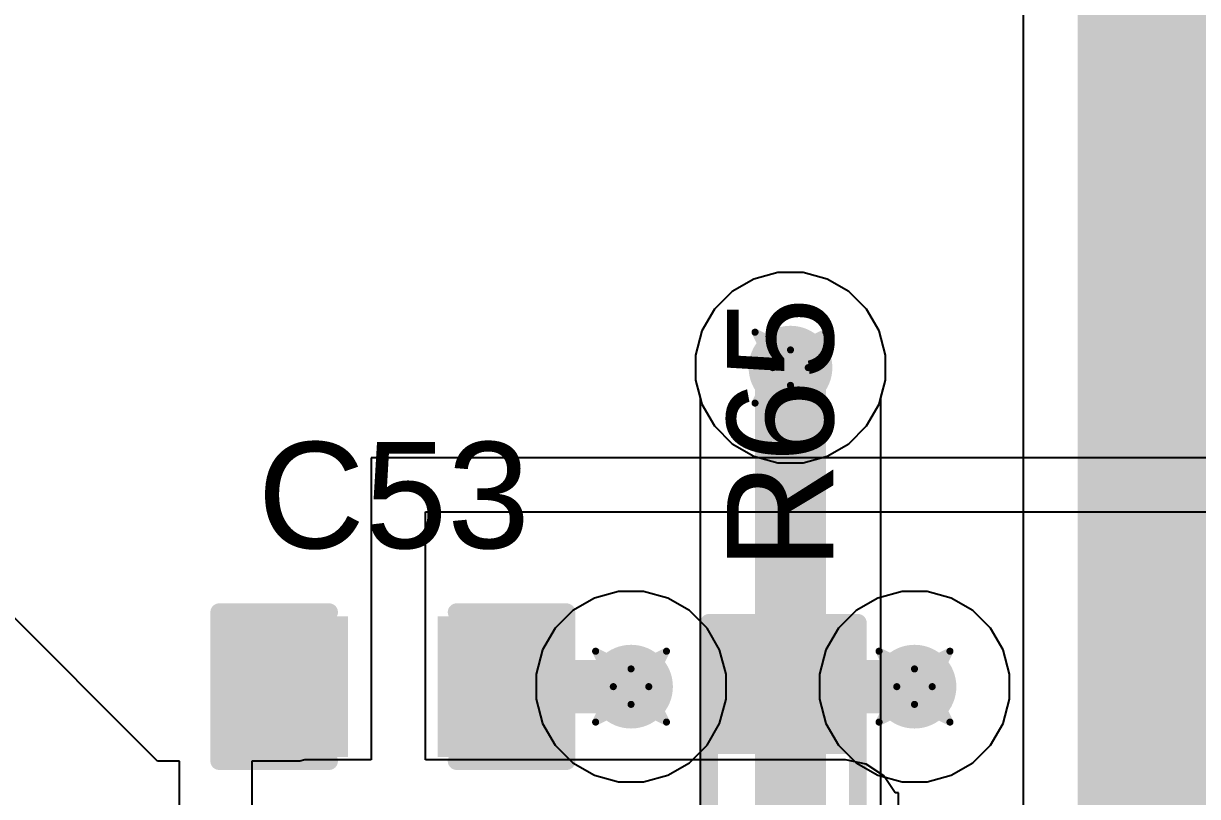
# Model space of a CAD drawing. Header units: inches. Extents: x -36 to 349, y -11 to 240.
# Drawn here: x 114.04 to 122.46, y -2.51 to 3.02 of the extents above; entities that cross this region are included whole.
import ezdxf

# ---------------------------------------------------------------- set-up
doc = ezdxf.new("R2010")
doc.units = ezdxf.units.IN
for name, color, linetype in [('Bottom Layer', 5, 'Continuous'), ('Drill Drawing', 1, 'Continuous'), ('Layer 1', 16, 'Continuous'), ('Layer 2', 76, 'Continuous'), ('Top Layer', 1, 'Continuous'), ('Top Overlay', 2, 'Continuous'), ('Top Paste', 8, 'Continuous'), ('Top Solder', 216, 'Continuous'), ('Via Holes', 16, 'Continuous')]:
    doc.layers.add(name, color=color, linetype=linetype)
doc.styles.add('Arial', font='', dxfattribs={"height": 0.2})
doc.styles.get('Arial').set_extended_font_data('Arial')

# ---------------------------------------------------------------- blocks, each defined once
blk = doc.blocks.new('C___0603_134')
at = {"layer": 'Top Layer'}
for points in [[(-0.3809898399999999, 0.4445), (-0.3809898400000001, -0.4445), (-1.14298984, -0.4445), (-1.14298984, 0.4445)], [(1.14301016, 0.4445), (1.14301016, -0.4445), (0.3810101599999999, -0.4445), (0.38101016, 0.4445)]]:
    blk.add_hatch(color=1, dxfattribs=at).paths.add_polyline_path(points)
at = {"layer": 'Top Paste'}
for points in [[(-0.3809898399999999, 0.4445), (-0.3809898400000001, -0.4445), (-1.14298984, -0.4445), (-1.14298984, 0.4445)], [(1.14301016, 0.4445), (1.14301016, -0.4445), (0.3810101599999999, -0.4445), (0.38101016, 0.4445)]]:
    blk.add_hatch(color=8, dxfattribs=at).paths.add_polyline_path(points)
at = {"layer": 'Top Solder'}
for points in [[(-0.3209899599999999, 0.5044998799999999), (-0.3209899600000001, -0.50449988), (-1.20298972, -0.5044998799999999), (-1.20298972, 0.50449988)], [(1.20301004, 0.5044998799999999), (1.20301004, -0.50449988), (0.3210102799999999, -0.5044998799999999), (0.32101028, 0.50449988)]]:
    blk.add_hatch(color=216, dxfattribs=at).paths.add_polyline_path(points)
at = {"layer": 'Top Overlay'}
for points in [[(-1.24458984, -0.5334, 0.127, 0.127, 0), (-1.24458984, 0.5334, 0.127, 0.127, 0)], [(-1.24458984, 0.5334, 0.127, 0.127, 0), (-0.45718984, 0.5334, 0.127, 0.127, 0)], [(0.45721016, 0.5334, 0.127, 0.127, 0), (1.24461016, 0.5334, 0.127, 0.127, 0)], [(1.24461016, -0.5334, 0.127, 0.127, 0), (1.24461016, 0.5334, 0.127, 0.127, 0)], [(-1.24458984, -0.5334, 0.127, 0.127, 0), (-0.45718984, -0.5334, 0.127, 0.127, 0)], [(0.45721016, -0.5334, 0.127, 0.127, 0), (1.24461016, -0.5334, 0.127, 0.127, 0)]]:
    blk.add_lwpolyline(points, format="xyseb", dxfattribs=at)
for points in [[(-1.27633984, 0.5334, 0.0635, 0.0635, 1), (-1.21283984, 0.5334, 0.0635, 0.0635, 1)], [(-1.27633984, 0.5334, 0.0635, 0.0635, 1), (-1.21283984, 0.5334, 0.0635, 0.0635, 1)], [(-0.48893984, 0.5334, 0.0635, 0.0635, 1), (-0.42543984, 0.5334, 0.0635, 0.0635, 1)], [(0.4254601599999999, 0.5334, 0.0635, 0.0635, 1), (0.48896016, 0.5334, 0.0635, 0.0635, 1)], [(1.21286016, 0.5334, 0.0635, 0.0635, 1), (1.27636016, 0.5334, 0.0635, 0.0635, 1)], [(1.21286016, 0.5334, 0.0635, 0.0635, 1), (1.27636016, 0.5334, 0.0635, 0.0635, 1)], [(-1.27633984, -0.5334, 0.0635, 0.0635, 1), (-1.21283984, -0.5334, 0.0635, 0.0635, 1)], [(-1.27633984, -0.5334, 0.0635, 0.0635, 1), (-1.21283984, -0.5334, 0.0635, 0.0635, 1)], [(-0.48893984, -0.5334, 0.0635, 0.0635, 1), (-0.42543984, -0.5334, 0.0635, 0.0635, 1)], [(0.4254601599999999, -0.5334, 0.0635, 0.0635, 1), (0.48896016, -0.5334, 0.0635, 0.0635, 1)], [(1.21286016, -0.5334, 0.0635, 0.0635, 1), (1.27636016, -0.5334, 0.0635, 0.0635, 1)], [(1.21286016, -0.5334, 0.0635, 0.0635, 1), (1.27636016, -0.5334, 0.0635, 0.0635, 1)]]:
    blk.add_lwpolyline(points, format="xyseb", close=True, dxfattribs=at)
blk = doc.blocks.new('R___0603_241')
at = {"layer": 'Top Layer'}
for points in [[(-0.3809999999999999, 0.4445), (-0.3809999999999999, -0.4445), (-1.143, -0.4445), (-1.143, 0.4445)], [(1.143, 0.4445), (1.143, -0.4445), (0.3809999999999999, -0.4445), (0.3809999999999999, 0.4445)]]:
    blk.add_hatch(color=1, dxfattribs=at).paths.add_polyline_path(points)
at = {"layer": 'Top Paste'}
for points in [[(-0.3809999999999999, 0.4445), (-0.3809999999999999, -0.4445), (-1.143, -0.4445), (-1.143, 0.4445)], [(1.143, 0.4445), (1.143, -0.4445), (0.3809999999999999, -0.4445), (0.3809999999999999, 0.4445)]]:
    blk.add_hatch(color=8, dxfattribs=at).paths.add_polyline_path(points)
at = {"layer": 'Top Solder'}
for points in [[(-0.2794, 0.5460999999999999), (-0.2794, -0.5460999999999999), (-1.2446, -0.5460999999999999), (-1.2446, 0.5460999999999999)], [(1.2446, 0.5460999999999999), (1.2446, -0.5460999999999999), (0.2794, -0.5460999999999999), (0.2794, 0.5460999999999999)]]:
    blk.add_hatch(color=216, dxfattribs=at).paths.add_polyline_path(points)
at = {"layer": 'Top Overlay'}
for points in [[(-1.2192, -0.5334, 0.127, 0.127, 0), (-1.2192, 0.5334, 0.127, 0.127, 0)], [(1.2192, 0.5334, 0.127, 0.127, 0), (-1.2192, 0.5334, 0.127, 0.127, 0)], [(1.2192, -0.5334, 0.127, 0.127, 0), (1.2192, 0.5334, 0.127, 0.127, 0)], [(1.2192, -0.5334, 0.127, 0.127, 0), (-1.2192, -0.5334, 0.127, 0.127, 0)]]:
    blk.add_lwpolyline(points, format="xyseb", dxfattribs=at)
for points in [[(-1.25095, 0.5334, 0.0635, 0.0635, 1), (-1.18745, 0.5334, 0.0635, 0.0635, 1)], [(-1.25095, 0.5334, 0.0635, 0.0635, 1), (-1.18745, 0.5334, 0.0635, 0.0635, 1)], [(1.18745, 0.5334, 0.0635, 0.0635, 1), (1.25095, 0.5334, 0.0635, 0.0635, 1)], [(1.18745, 0.5334, 0.0635, 0.0635, 1), (1.25095, 0.5334, 0.0635, 0.0635, 1)], [(-1.25095, -0.5334, 0.0635, 0.0635, 1), (-1.18745, -0.5334, 0.0635, 0.0635, 1)], [(-1.25095, -0.5334, 0.0635, 0.0635, 1), (-1.18745, -0.5334, 0.0635, 0.0635, 1)], [(1.18745, -0.5334, 0.0635, 0.0635, 1), (1.25095, -0.5334, 0.0635, 0.0635, 1)], [(1.18745, -0.5334, 0.0635, 0.0635, 1), (1.25095, -0.5334, 0.0635, 0.0635, 1)]]:
    blk.add_lwpolyline(points, format="xyseb", close=True, dxfattribs=at)

msp = doc.modelspace()

# ---------------------------------------------------------------- hatches: boundary and pattern name
at = {"layer": 'Bottom Layer'}
msp.add_hatch(color=5, dxfattribs=at).paths.add_polyline_path([(121.59878144, -10.5918), (134.34958144, -10.5918), (134.34958144, 16.68781524), (121.59878144, 16.68781524)])
h = msp.add_hatch(color=5, dxfattribs=at)
edge = h.paths.add_edge_path()
edge.add_arc((119.54139922, 0.5588), 0.2999994, 0, 360)
h = msp.add_hatch(color=5, dxfattribs=at)
edge = h.paths.add_edge_path()
edge.add_arc((118.39839922, -1.7272), 0.2999994, 0, 360)
h = msp.add_hatch(color=5, dxfattribs=at)
edge = h.paths.add_edge_path()
edge.add_arc((120.43039922, -1.7272), 0.2999994, 0, 360)
at = {"layer": 'Layer 1'}
h = msp.add_hatch(color=16, dxfattribs=at)
edge = h.paths.add_edge_path()
edge.add_arc((119.54139922, 0.5588), 0.2999994, 0, 360)
h = msp.add_hatch(color=16, dxfattribs=at)
edge = h.paths.add_edge_path()
edge.add_arc((118.39839922, -1.7272), 0.2999994, 0, 360)
h = msp.add_hatch(color=16, dxfattribs=at)
edge = h.paths.add_edge_path()
edge.add_arc((120.43039922, -1.7272), 0.2999994, 0, 360)
at = {"layer": 'Layer 2'}
h = msp.add_hatch(color=76, dxfattribs=at)
edge = h.paths.add_edge_path()
edge.add_arc((119.54139922, 0.5588), 0.2999994, 0, 360)
h = msp.add_hatch(color=76, dxfattribs=at)
edge = h.paths.add_edge_path()
edge.add_arc((118.39839922, -1.7272), 0.2999994, 0, 360)
h = msp.add_hatch(color=76, dxfattribs=at)
edge = h.paths.add_edge_path()
edge.add_arc((120.43039922, -1.7272), 0.2999994, 0, 360)
at = {"layer": 'Top Layer'}
h = msp.add_hatch(color=1, dxfattribs=at)
edge = h.paths.add_edge_path()
edge.add_arc((119.54139922, 0.5588), 0.2999994, 0, 360)
h = msp.add_hatch(color=1, dxfattribs=at)
edge = h.paths.add_edge_path()
edge.add_arc((118.39839922, -1.7272), 0.2999994, 0, 360)
h = msp.add_hatch(color=1, dxfattribs=at)
edge = h.paths.add_edge_path()
edge.add_arc((120.43039922, -1.7272), 0.2999994, 0, 360)
at = {"layer": 'Via Holes'}
h = msp.add_hatch(color=7, dxfattribs=at)
edge = h.paths.add_edge_path()
edge.add_arc((119.54139922, 0.5588), 0.1499997, 0, 360)
h = msp.add_hatch(color=7, dxfattribs=at)
edge = h.paths.add_edge_path()
edge.add_arc((118.39839922, -1.7272), 0.1499997, 0, 360)
h = msp.add_hatch(color=7, dxfattribs=at)
edge = h.paths.add_edge_path()
edge.add_arc((120.43039922, -1.7272), 0.1499997, 0, 360)

# ---------------------------------------------------------------- linework, layer by layer
at = {"layer": 'Bottom Layer'}
for p, q in [((121.21031638, 8.576249039999999), (121.21031638, -10.59179746)), ((119.27854224, 1.19339106), (119.12325426, 1.10373668)), ((119.45174484, 1.2397994), (119.27854224, 1.19339106)), ((119.6310536, 1.2397994), (119.45174484, 1.2397994)), ((119.8042562, 1.19339106), (119.6310536, 1.2397994)), ((119.95954418, 1.10373668), (119.8042562, 1.19339106)), ((119.12325426, 1.10373668), (118.99646254, 0.97694496)), ((120.0863359, 0.97694496), (119.95954418, 1.10373668)), ((118.99646254, 0.97694496), (118.90680816, 0.82165698)), ((120.17599028, 0.82165698), (120.0863359, 0.97694496)), ((118.90680816, 0.82165698), (118.86039982, 0.6484543799999999)), ((120.22239862, 0.6484543799999999), (120.17599028, 0.82165698)), ((118.86039982, 0.6484543799999999), (118.86039982, 0.4691456199999999)), ((120.22239862, 0.4691456199999999), (120.22239862, 0.6484543799999999)), ((118.86039982, 0.4691456199999999), (118.8939583, 0.34390076)), ((120.18884014, 0.34390076), (120.22239862, 0.4691456199999999)), ((118.8939583, 0.34390076), (118.8939583, -9.10690076)), ((120.18884014, -9.10690076), (120.18884014, 0.34390076))]:
    msp.add_line(p, q, dxfattribs=at)
msp.add_lwpolyline([(119.54139922, -9.3218, 0.508, 0.508, 0), (119.54139922, 0.5588, 0.508, 0.508, 0)], format="xyseb", dxfattribs=at)
msp.add_lwpolyline([(119.41439922, 0.5588, 0.254, 0.254, 1), (119.66839922, 0.5588, 0.254, 0.254, 1)], format="xyseb", close=True, dxfattribs=at)
at = {"layer": 'Drill Drawing'}
for points in [[(119.28739922, 0.8128, 0.0508, 0.0508, 0), (119.54139922, 0.6858, 0.0508, 0.0508, 0)], [(119.28739922, 0.8128, 0.0508, 0.0508, 0), (119.41439922, 0.5588, 0.0508, 0.0508, 0)], [(119.54139922, 0.6858, 0.0508, 0.0508, 0), (119.79539922, 0.8128, 0.0508, 0.0508, 0)], [(119.66839922, 0.5588, 0.0508, 0.0508, 0), (119.79539922, 0.8128, 0.0508, 0.0508, 0)], [(119.28739922, 0.3048, 0.0508, 0.0508, 0), (119.41439922, 0.5588, 0.0508, 0.0508, 0)], [(119.66839922, 0.5588, 0.0508, 0.0508, 0), (119.79539922, 0.3048, 0.0508, 0.0508, 0)], [(119.28739922, 0.3048, 0.0508, 0.0508, 0), (119.54139922, 0.4318, 0.0508, 0.0508, 0)], [(119.54139922, 0.4318, 0.0508, 0.0508, 0), (119.79539922, 0.3048, 0.0508, 0.0508, 0)], [(118.14439922, -1.4732, 0.0508, 0.0508, 0), (118.39839922, -1.6002, 0.0508, 0.0508, 0)], [(118.14439922, -1.4732, 0.0508, 0.0508, 0), (118.27139922, -1.7272, 0.0508, 0.0508, 0)], [(118.39839922, -1.6002, 0.0508, 0.0508, 0), (118.65239922, -1.4732, 0.0508, 0.0508, 0)], [(118.52539922, -1.7272, 0.0508, 0.0508, 0), (118.65239922, -1.4732, 0.0508, 0.0508, 0)], [(120.17639922, -1.4732, 0.0508, 0.0508, 0), (120.43039922, -1.6002, 0.0508, 0.0508, 0)], [(120.17639922, -1.4732, 0.0508, 0.0508, 0), (120.30339922, -1.7272, 0.0508, 0.0508, 0)], [(120.43039922, -1.6002, 0.0508, 0.0508, 0), (120.68439922, -1.4732, 0.0508, 0.0508, 0)], [(120.55739922, -1.7272, 0.0508, 0.0508, 0), (120.68439922, -1.4732, 0.0508, 0.0508, 0)], [(118.14439922, -1.9812, 0.0508, 0.0508, 0), (118.27139922, -1.7272, 0.0508, 0.0508, 0)], [(118.52539922, -1.7272, 0.0508, 0.0508, 0), (118.65239922, -1.9812, 0.0508, 0.0508, 0)], [(120.17639922, -1.9812, 0.0508, 0.0508, 0), (120.30339922, -1.7272, 0.0508, 0.0508, 0)], [(120.55739922, -1.7272, 0.0508, 0.0508, 0), (120.68439922, -1.9812, 0.0508, 0.0508, 0)], [(118.14439922, -1.9812, 0.0508, 0.0508, 0), (118.39839922, -1.8542, 0.0508, 0.0508, 0)], [(118.39839922, -1.8542, 0.0508, 0.0508, 0), (118.65239922, -1.9812, 0.0508, 0.0508, 0)], [(120.17639922, -1.9812, 0.0508, 0.0508, 0), (120.43039922, -1.8542, 0.0508, 0.0508, 0)], [(120.43039922, -1.8542, 0.0508, 0.0508, 0), (120.68439922, -1.9812, 0.0508, 0.0508, 0)]]:
    msp.add_lwpolyline(points, format="xyseb", dxfattribs=at)
for points in [[(119.27469922, 0.8128, 0.0254, 0.0254, 1), (119.30009922, 0.8128, 0.0254, 0.0254, 1)], [(119.27469922, 0.8128, 0.0254, 0.0254, 1), (119.30009922, 0.8128, 0.0254, 0.0254, 1)], [(119.78269922, 0.8128, 0.0254, 0.0254, 1), (119.80809922, 0.8128, 0.0254, 0.0254, 1)], [(119.78269922, 0.8128, 0.0254, 0.0254, 1), (119.80809922, 0.8128, 0.0254, 0.0254, 1)], [(119.52869922, 0.6858, 0.0254, 0.0254, 1), (119.55409922, 0.6858, 0.0254, 0.0254, 1)], [(119.52869922, 0.6858, 0.0254, 0.0254, 1), (119.55409922, 0.6858, 0.0254, 0.0254, 1)], [(119.40169922, 0.5588, 0.0254, 0.0254, 1), (119.42709922, 0.5588, 0.0254, 0.0254, 1)], [(119.40169922, 0.5588, 0.0254, 0.0254, 1), (119.42709922, 0.5588, 0.0254, 0.0254, 1)], [(119.65569922, 0.5588, 0.0254, 0.0254, 1), (119.68109922, 0.5588, 0.0254, 0.0254, 1)], [(119.65569922, 0.5588, 0.0254, 0.0254, 1), (119.68109922, 0.5588, 0.0254, 0.0254, 1)], [(119.52869922, 0.4318, 0.0254, 0.0254, 1), (119.55409922, 0.4318, 0.0254, 0.0254, 1)], [(119.52869922, 0.4318, 0.0254, 0.0254, 1), (119.55409922, 0.4318, 0.0254, 0.0254, 1)], [(119.27469922, 0.3048, 0.0254, 0.0254, 1), (119.30009922, 0.3048, 0.0254, 0.0254, 1)], [(119.27469922, 0.3048, 0.0254, 0.0254, 1), (119.30009922, 0.3048, 0.0254, 0.0254, 1)], [(119.78269922, 0.3048, 0.0254, 0.0254, 1), (119.80809922, 0.3048, 0.0254, 0.0254, 1)], [(119.78269922, 0.3048, 0.0254, 0.0254, 1), (119.80809922, 0.3048, 0.0254, 0.0254, 1)], [(118.13169922, -1.4732, 0.0254, 0.0254, 1), (118.15709922, -1.4732, 0.0254, 0.0254, 1)], [(118.13169922, -1.4732, 0.0254, 0.0254, 1), (118.15709922, -1.4732, 0.0254, 0.0254, 1)], [(118.63969922, -1.4732, 0.0254, 0.0254, 1), (118.66509922, -1.4732, 0.0254, 0.0254, 1)], [(118.63969922, -1.4732, 0.0254, 0.0254, 1), (118.66509922, -1.4732, 0.0254, 0.0254, 1)], [(120.16369922, -1.4732, 0.0254, 0.0254, 1), (120.18909922, -1.4732, 0.0254, 0.0254, 1)], [(120.16369922, -1.4732, 0.0254, 0.0254, 1), (120.18909922, -1.4732, 0.0254, 0.0254, 1)], [(120.67169922, -1.4732, 0.0254, 0.0254, 1), (120.69709922, -1.4732, 0.0254, 0.0254, 1)], [(120.67169922, -1.4732, 0.0254, 0.0254, 1), (120.69709922, -1.4732, 0.0254, 0.0254, 1)], [(118.38569922, -1.6002, 0.0254, 0.0254, 1), (118.41109922, -1.6002, 0.0254, 0.0254, 1)], [(118.38569922, -1.6002, 0.0254, 0.0254, 1), (118.41109922, -1.6002, 0.0254, 0.0254, 1)], [(120.41769922, -1.6002, 0.0254, 0.0254, 1), (120.44309922, -1.6002, 0.0254, 0.0254, 1)], [(120.41769922, -1.6002, 0.0254, 0.0254, 1), (120.44309922, -1.6002, 0.0254, 0.0254, 1)], [(118.25869922, -1.7272, 0.0254, 0.0254, 1), (118.28409922, -1.7272, 0.0254, 0.0254, 1)], [(118.25869922, -1.7272, 0.0254, 0.0254, 1), (118.28409922, -1.7272, 0.0254, 0.0254, 1)], [(118.51269922, -1.7272, 0.0254, 0.0254, 1), (118.53809922, -1.7272, 0.0254, 0.0254, 1)], [(118.51269922, -1.7272, 0.0254, 0.0254, 1), (118.53809922, -1.7272, 0.0254, 0.0254, 1)], [(120.29069922, -1.7272, 0.0254, 0.0254, 1), (120.31609922, -1.7272, 0.0254, 0.0254, 1)], [(120.29069922, -1.7272, 0.0254, 0.0254, 1), (120.31609922, -1.7272, 0.0254, 0.0254, 1)], [(120.54469922, -1.7272, 0.0254, 0.0254, 1), (120.57009922, -1.7272, 0.0254, 0.0254, 1)], [(120.54469922, -1.7272, 0.0254, 0.0254, 1), (120.57009922, -1.7272, 0.0254, 0.0254, 1)], [(118.38569922, -1.8542, 0.0254, 0.0254, 1), (118.41109922, -1.8542, 0.0254, 0.0254, 1)], [(118.38569922, -1.8542, 0.0254, 0.0254, 1), (118.41109922, -1.8542, 0.0254, 0.0254, 1)], [(120.41769922, -1.8542, 0.0254, 0.0254, 1), (120.44309922, -1.8542, 0.0254, 0.0254, 1)], [(120.41769922, -1.8542, 0.0254, 0.0254, 1), (120.44309922, -1.8542, 0.0254, 0.0254, 1)], [(118.13169922, -1.9812, 0.0254, 0.0254, 1), (118.15709922, -1.9812, 0.0254, 0.0254, 1)], [(118.13169922, -1.9812, 0.0254, 0.0254, 1), (118.15709922, -1.9812, 0.0254, 0.0254, 1)], [(118.63969922, -1.9812, 0.0254, 0.0254, 1), (118.66509922, -1.9812, 0.0254, 0.0254, 1)], [(118.63969922, -1.9812, 0.0254, 0.0254, 1), (118.66509922, -1.9812, 0.0254, 0.0254, 1)], [(120.16369922, -1.9812, 0.0254, 0.0254, 1), (120.18909922, -1.9812, 0.0254, 0.0254, 1)], [(120.16369922, -1.9812, 0.0254, 0.0254, 1), (120.18909922, -1.9812, 0.0254, 0.0254, 1)], [(120.67169922, -1.9812, 0.0254, 0.0254, 1), (120.69709922, -1.9812, 0.0254, 0.0254, 1)], [(120.67169922, -1.9812, 0.0254, 0.0254, 1), (120.69709922, -1.9812, 0.0254, 0.0254, 1)]]:
    msp.add_lwpolyline(points, format="xyseb", close=True, dxfattribs=at)
at = {"layer": 'Layer 1'}
for p, q in [((119.27854224, 1.19339106), (119.12325426, 1.10373668)), ((119.45174484, 1.2397994), (119.27854224, 1.19339106)), ((119.6310536, 1.2397994), (119.45174484, 1.2397994)), ((119.8042562, 1.19339106), (119.6310536, 1.2397994)), ((119.95954418, 1.10373668), (119.8042562, 1.19339106)), ((119.12325426, 1.10373668), (118.99646254, 0.97694496)), ((120.0863359, 0.97694496), (119.95954418, 1.10373668)), ((118.99646254, 0.97694496), (118.90680816, 0.82165698)), ((120.17599028, 0.82165698), (120.0863359, 0.97694496)), ((118.90680816, 0.82165698), (118.86039982, 0.6484543799999999)), ((120.22239862, 0.6484543799999999), (120.17599028, 0.82165698)), ((118.86039982, 0.6484543799999999), (118.86039982, 0.4691456199999999)), ((120.22239862, 0.4691456199999999), (120.22239862, 0.6484543799999999)), ((118.86039982, 0.4691456199999999), (118.90680816, 0.29594302)), ((120.17599028, 0.29594302), (120.22239862, 0.4691456199999999)), ((118.90680816, 0.29594302), (118.99646254, 0.14065504)), ((120.0863359, 0.14065504), (120.17599028, 0.29594302)), ((118.99646254, 0.14065504), (119.12325426, 0.01386332)), ((119.95954418, 0.01386332), (120.0863359, 0.14065504)), ((119.12325426, 0.01386332), (119.27854224, -0.07579106)), ((119.8042562, -0.07579106), (119.95954418, 0.01386332)), ((119.27854224, -0.07579106), (119.45174484, -0.1221994)), ((119.6310536, -0.1221994), (119.8042562, -0.07579106)), ((119.45174484, -0.1221994), (119.6310536, -0.1221994))]:
    msp.add_line(p, q, dxfattribs=at)
at = {"layer": 'Layer 2'}
for p, q in [((119.27854224, 1.19339106), (119.12325426, 1.10373668)), ((119.45174484, 1.2397994), (119.27854224, 1.19339106)), ((119.6310536, 1.2397994), (119.45174484, 1.2397994)), ((119.8042562, 1.19339106), (119.6310536, 1.2397994)), ((119.95954418, 1.10373668), (119.8042562, 1.19339106)), ((119.12325426, 1.10373668), (118.99646254, 0.97694496)), ((120.0863359, 0.97694496), (119.95954418, 1.10373668)), ((118.99646254, 0.97694496), (118.90680816, 0.82165698)), ((120.17599028, 0.82165698), (120.0863359, 0.97694496)), ((118.90680816, 0.82165698), (118.86039982, 0.6484543799999999)), ((120.22239862, 0.6484543799999999), (120.17599028, 0.82165698)), ((118.86039982, 0.6484543799999999), (118.86039982, 0.4691456199999999)), ((120.22239862, 0.4691456199999999), (120.22239862, 0.6484543799999999)), ((118.86039982, 0.4691456199999999), (118.90680816, 0.29594302)), ((120.17599028, 0.29594302), (120.22239862, 0.4691456199999999)), ((118.90680816, 0.29594302), (118.99646254, 0.14065504)), ((120.0863359, 0.14065504), (120.17599028, 0.29594302)), ((118.99646254, 0.14065504), (119.12325426, 0.01386332)), ((119.95954418, 0.01386332), (120.0863359, 0.14065504)), ((119.12325426, 0.01386332), (119.27854224, -0.07579106)), ((119.8042562, -0.07579106), (119.95954418, 0.01386332)), ((119.27854224, -0.07579106), (119.45174484, -0.1221994)), ((119.6310536, -0.1221994), (119.8042562, -0.07579106)), ((119.45174484, -0.1221994), (119.6310536, -0.1221994)), ((118.13554224, -1.09260894), (117.98025426, -1.18226332)), ((118.30874484, -1.0462006), (118.13554224, -1.09260894)), ((118.4880536, -1.0462006), (118.30874484, -1.0462006)), ((118.6612562, -1.09260894), (118.4880536, -1.0462006)), ((118.81654418, -1.18226332), (118.6612562, -1.09260894)), ((120.16754224, -1.09260894), (120.01225426, -1.18226332)), ((120.34074484, -1.0462006), (120.16754224, -1.09260894)), ((120.5200536, -1.0462006), (120.34074484, -1.0462006)), ((120.6932562, -1.09260894), (120.5200536, -1.0462006)), ((120.84854418, -1.18226332), (120.6932562, -1.09260894)), ((117.98025426, -1.18226332), (117.85346254, -1.30905504)), ((118.9433359, -1.30905504), (118.81654418, -1.18226332)), ((120.01225426, -1.18226332), (119.88546254, -1.30905504)), ((120.9753359, -1.30905504), (120.84854418, -1.18226332)), ((117.85346254, -1.30905504), (117.76380816, -1.46434302)), ((119.03299028, -1.46434302), (118.9433359, -1.30905504)), ((119.88546254, -1.30905504), (119.79580816, -1.46434302)), ((121.06499028, -1.46434302), (120.9753359, -1.30905504)), ((117.76380816, -1.46434302), (117.71739982, -1.63754562)), ((119.07939862, -1.63754562), (119.03299028, -1.46434302)), ((119.79580816, -1.46434302), (119.74939982, -1.63754562)), ((121.11139862, -1.63754562), (121.06499028, -1.46434302)), ((117.71739982, -1.63754562), (117.71739982, -1.81685438)), ((119.07939862, -1.81685438), (119.07939862, -1.63754562)), ((119.74939982, -1.63754562), (119.74939982, -1.81685438)), ((121.11139862, -1.81685438), (121.11139862, -1.63754562)), ((117.71739982, -1.81685438), (117.76380816, -1.99005698)), ((119.03299028, -1.99005698), (119.07939862, -1.81685438)), ((119.74939982, -1.81685438), (119.79580816, -1.99005698)), ((121.06499028, -1.99005698), (121.11139862, -1.81685438)), ((117.76380816, -1.99005698), (117.85346254, -2.14534496)), ((118.9433359, -2.14534496), (119.03299028, -1.99005698)), ((119.79580816, -1.99005698), (119.88546254, -2.14534496)), ((120.9753359, -2.14534496), (121.06499028, -1.99005698)), ((117.85346254, -2.14534496), (117.98025426, -2.27213668)), ((118.81654418, -2.27213668), (118.9433359, -2.14534496)), ((119.88546254, -2.14534496), (120.01225426, -2.27213668)), ((120.84854418, -2.27213668), (120.9753359, -2.14534496)), ((117.98025426, -2.27213668), (118.13554224, -2.36179106)), ((118.6612562, -2.36179106), (118.81654418, -2.27213668)), ((120.01225426, -2.27213668), (120.16754224, -2.36179106)), ((120.6932562, -2.36179106), (120.84854418, -2.27213668)), ((118.13554224, -2.36179106), (118.30874484, -2.4081994)), ((118.30874484, -2.4081994), (118.4880536, -2.4081994)), ((118.4880536, -2.4081994), (118.6612562, -2.36179106)), ((120.16754224, -2.36179106), (120.34074484, -2.4081994)), ((120.34074484, -2.4081994), (120.5200536, -2.4081994)), ((120.5200536, -2.4081994), (120.6932562, -2.36179106))]:
    msp.add_line(p, q, dxfattribs=at)
at = {"layer": 'Top Layer'}
for p, q in [((115.00400164, -2.26020122), (110.9310075, 1.81279292)), ((123.24979922, -0.08683244), (116.53631506, -0.08683244)), ((116.53631506, -0.08683244), (116.53631506, -2.25273362)), ((116.92478012, -2.25273362), (116.92478012, -0.4752975)), ((116.92478012, -0.4752975), (123.24979922, -0.4752975)), ((115.1619998, -2.26020122), (115.00400164, -2.26020122)), ((115.1619998, -2.60367018), (115.1619998, -2.26020122)), ((116.02348144, -2.26020122), (115.68002264, -2.26020122)), ((115.68002264, -2.26020122), (115.68002264, -2.60367018)), ((116.06102264, -2.25273362), (116.02348144, -2.26020122)), ((116.53631506, -2.25273362), (116.06102264, -2.25273362)), ((119.93509922, -2.25273362), (116.92478012, -2.25273362)), ((120.0837578, -2.2823043), (119.93509922, -2.25273362)), ((120.20978498, -2.36651292), (120.0837578, -2.2823043)), ((120.29176094, -2.4892), (120.20978498, -2.36651292)), ((120.31609922, -2.4892), (120.29176094, -2.4892)), ((120.31609922, -2.60367018), (120.31609922, -2.4892))]:
    msp.add_line(p, q, dxfattribs=at)
for points in [[(117.45301122, -1.7272, 0.3809999999999999, 0.3809999999999999, 0), (118.39839922, -1.7272, 0.3809999999999999, 0.3809999999999999, 0)], [(119.49059922, -1.7272, 0.3809999999999999, 0.3809999999999999, 0), (120.43039922, -1.7272, 0.3809999999999999, 0.3809999999999999, 0)]]:
    msp.add_lwpolyline(points, format="xyseb", dxfattribs=at)
for points in [[(117.35776122, -1.7272, 0.1905, 0.1905, 1), (117.54826122, -1.7272, 0.1905, 0.1905, 1)], [(118.30314922, -1.7272, 0.1905, 0.1905, 1), (118.49364922, -1.7272, 0.1905, 0.1905, 1)], [(119.39534922, -1.7272, 0.1905, 0.1905, 1), (119.58584922, -1.7272, 0.1905, 0.1905, 1)], [(120.33514922, -1.7272, 0.1905, 0.1905, 1), (120.52564922, -1.7272, 0.1905, 0.1905, 1)]]:
    msp.add_lwpolyline(points, format="xyseb", close=True, dxfattribs=at)

# ---------------------------------------------------------------- block references
msp.add_blockref('C___0603_134', (116.69100106, -1.7272))
at = {"rotation": 270}
msp.add_blockref('R___0603_241', (119.49059922, -2.4892), dxfattribs=at)

# ---------------------------------------------------------------- texts
at = {"layer": 'Top Overlay', "style": 'Arial'}
msp.add_text('R65', height=0.7619999999999999, rotation=90, dxfattribs=at).set_placement((119.84826932, -0.88992456))
msp.add_text('C53', height=0.7619999999999999, dxfattribs=at).set_placement((115.72051278, -0.73583038))

doc.saveas('drawing.dxf')
